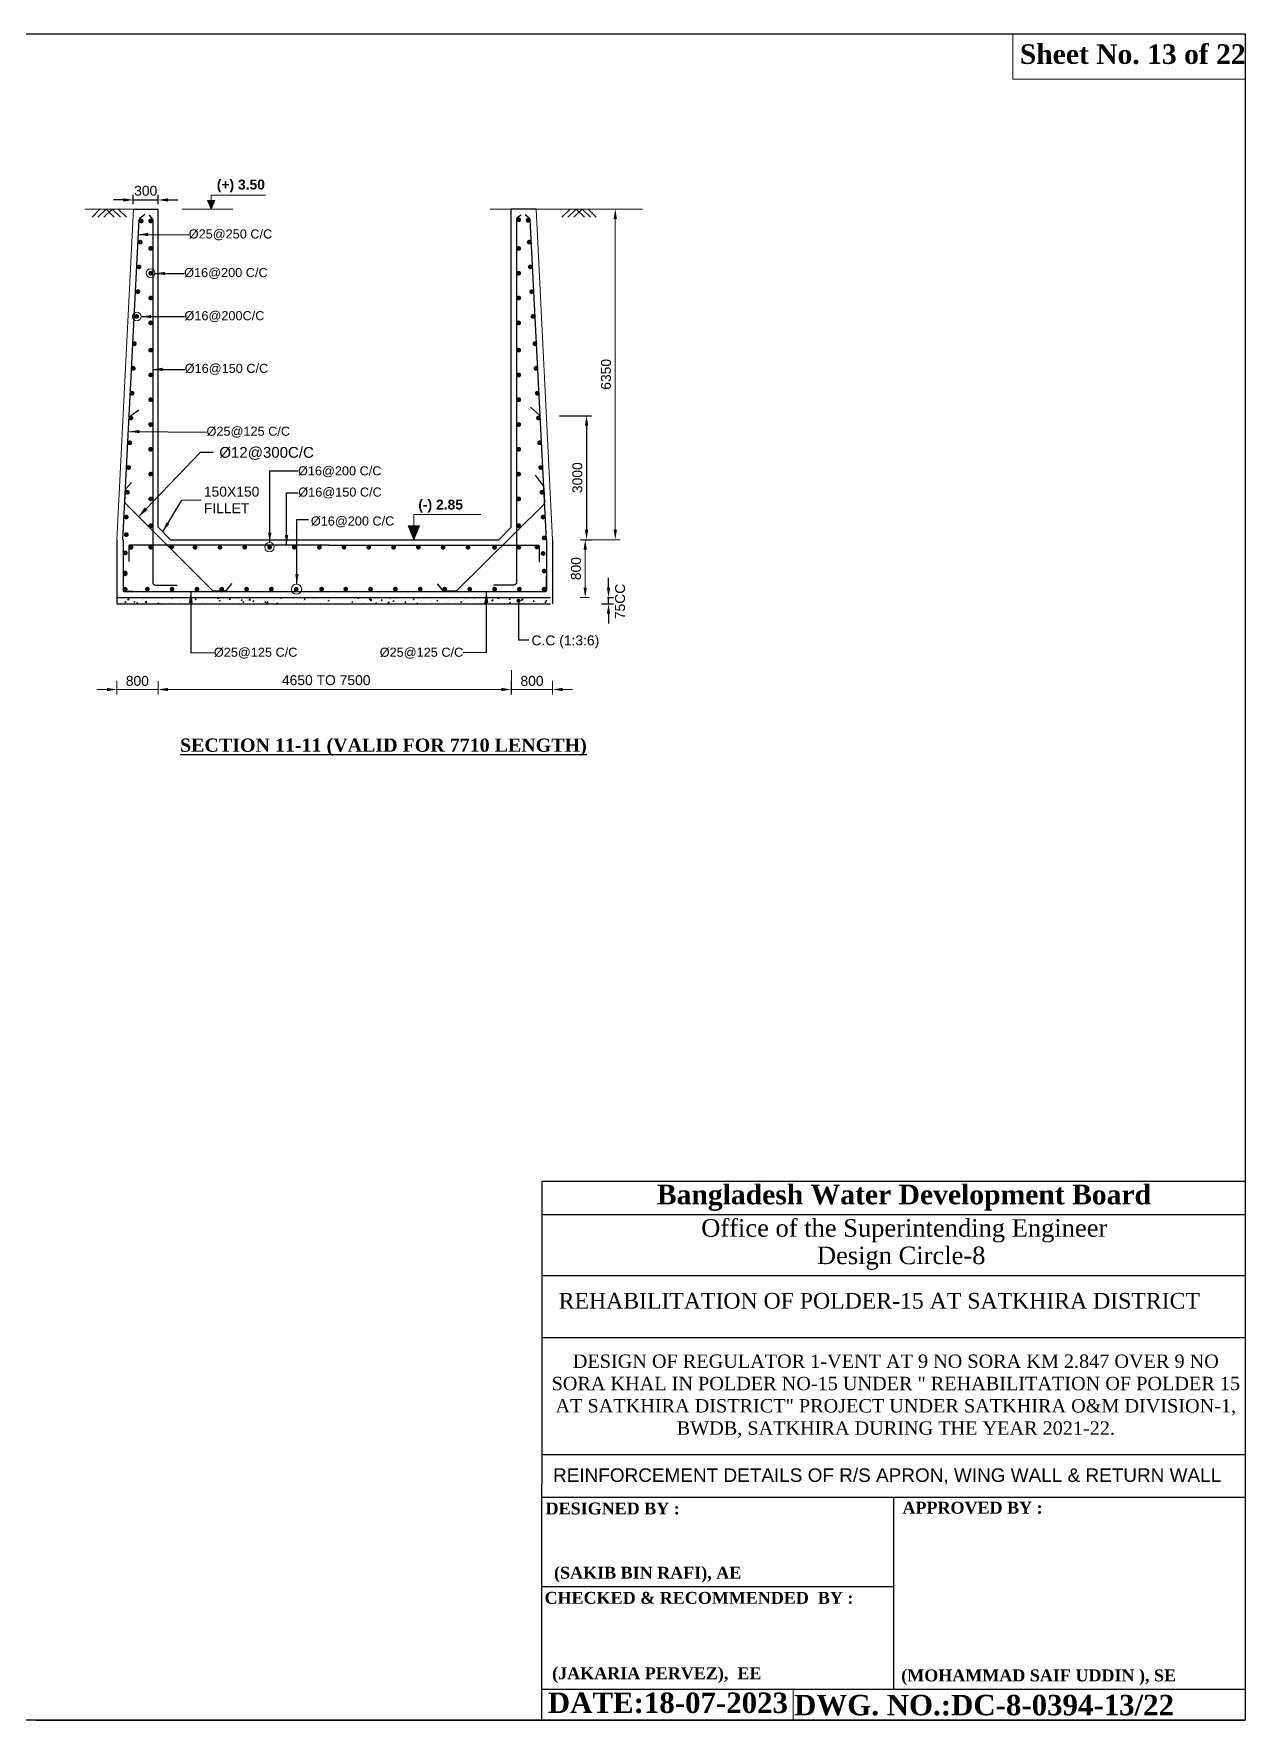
# Model space of a CAD drawing. Extents: x -426260 to 2055400, y -4304674 to -305611.
# Drawn here: x 764196 to 778849, y -1928706 to -1908303 of the extents above; entities that cross this region are included whole.
import ezdxf

# ---------------------------------------------------------------- set-up
doc = ezdxf.new("R2010")
doc.units = 0
doc.header["$LTSCALE"] = 300
doc.header["$MEASUREMENT"] = 0
doc.header["$PDMODE"] = 3
doc.layers.get('DEFPOINTS').update_dxf_attribs({"linetype": 'CONTINUOUS'})
for name, color, linetype, lineweight in [('Dim', 7, 'CONTINUOUS', 9), ('HATCH', 252, 'CONTINUOUS', 5), ('Left Bank Profile', 7, 'CONTINUOUS', 25), ('ROD', 1, 'CONTINUOUS', 30)]:
    doc.layers.add(name, color=color, linetype=linetype, lineweight=lineweight)
doc.layers.add('LINE', color=7, linetype='CONTINUOUS')
doc.layers.add('TXT', color=7, linetype='CONTINUOUS')
doc.styles.add('Arial', font='arial.ttf')
doc.styles.add('DIM', font='isocp3.shx')
doc.dimstyles.new('dim_60', dxfattribs={"dimtxt": 120, "dimasz": 120, "dimexe": 60, "dimexo": 60, "dimgap": 50, "dimtad": 1, "dimdec": 0, "dimzin": 0, "dimdsep": 46, "dimtxsty": 'DIM', "dimcen": 0.09, "dimclrd": 5, "dimclre": 5, "dimclrt": 7, "dimadec": 0, "dimazin": 0, "dimtfac": 1, "dimtdec": 0, "dimtmove": 0, "dimatfit": 3, "dimfxl": 1, "dimtolj": 1, "dimtzin": 0, "dimarcsym": 0})
doc.dimstyles.new('dim_70', dxfattribs={"dimtxt": 140, "dimasz": 140, "dimexe": 70, "dimexo": 40, "dimgap": 50, "dimtad": 1, "dimdec": 0, "dimzin": 0, "dimdsep": 46, "dimtxsty": 'Arial', "dimcen": 0.09, "dimclrd": 5, "dimclre": 5, "dimclrt": 7, "dimadec": 0, "dimazin": 0, "dimtfac": 1, "dimtdec": 0, "dimtmove": 0, "dimatfit": 3, "dimfxl": 1, "dimtolj": 1, "dimtzin": 0, "dimarcsym": 0})

# ---------------------------------------------------------------- blocks, each defined once
blk = doc.blocks.new('*D586')
at = {"layer": 'DEFPOINTS', "color": 0, "ltscale": 500, "transparency": 16777216}
for p in [(765400, -1910424), (765700, -1910314), (765700, -1910424)]:
    blk.add_point(p, dxfattribs=at)
at = {"layer": 'Dim', "color": 5, "lineweight": -2, "ltscale": 500, "transparency": 16777216}
for p, q in [((765400, -1910364), (765400, -1910254)), ((765700, -1910364), (765700, -1910254)), ((765280, -1910314), (765160, -1910314)), ((765400, -1910314), (765700, -1910314)), ((765820, -1910314), (765940, -1910314))]:
    blk.add_line(p, q, dxfattribs=at)
at = {"layer": 'Dim', "color": 5, "ltscale": 500, "transparency": 16777216}
for points in [[(765280, -1910294), (765280, -1910334), (765400, -1910314)], [(765820, -1910294), (765820, -1910334), (765700, -1910314)]]:
    blk.add_solid(points, dxfattribs=at)
at = {"layer": 'Dim', "color": 7, "ltscale": 500, "transparency": 16777216, "insert": (765550, -1910203), "char_height": 120, "attachment_point": 5, "style": 'Arial'}
blk.add_mtext('\\A1;300', dxfattribs=at)
blk = doc.blocks.new('*D592')
at = {"layer": 'DEFPOINTS', "color": 0, "ltscale": 500, "transparency": 16777216}
for p in [(771002, -1915199), (771076, -1915124), (771148, -1915124)]:
    blk.add_point(p, dxfattribs=at)
at = {"layer": 'Dim', "color": 5, "lineweight": -2, "ltscale": 500, "transparency": 16777216}
for p, q in [((771148, -1915004), (771148, -1914884)), ((771062, -1915199), (771208, -1915199)), ((771136, -1915124), (771208, -1915124)), ((771148, -1915199), (771148, -1915124)), ((771148, -1915319), (771148, -1915439))]:
    blk.add_line(p, q, dxfattribs=at)
at = {"layer": 'Dim', "color": 5, "ltscale": 500, "transparency": 16777216}
for points in [[(771128, -1915004), (771168, -1915004), (771148, -1915124)], [(771128, -1915319), (771168, -1915319), (771148, -1915199)]]:
    blk.add_solid(points, dxfattribs=at)
at = {"layer": 'Dim', "color": 7, "ltscale": 500, "transparency": 16777216, "insert": (771288, -1915171), "char_height": 120, "attachment_point": 5, "rotation": 90, "style": 'Arial'}
blk.add_mtext('\\A1;75CC', dxfattribs=at)
blk = doc.blocks.new('*D593')
at = {"layer": 'DEFPOINTS', "color": 0, "ltscale": 50, "transparency": 16777216}
for p in [(770494, -1912924), (770771, -1914424), (770882, -1914424)]:
    blk.add_point(p, dxfattribs=at)
at = {"layer": 'Dim', "color": 5, "lineweight": -2, "ltscale": 50, "transparency": 16777216}
for p, q in [((770554, -1912924), (770942, -1912924)), ((770882, -1913044), (770882, -1914304)), ((770831, -1914424), (770942, -1914424))]:
    blk.add_line(p, q, dxfattribs=at)
at = {"layer": 'Dim', "color": 5, "ltscale": 50, "transparency": 16777216}
for points in [[(770862, -1913044), (770902, -1913044), (770882, -1912924)], [(770862, -1914304), (770902, -1914304), (770882, -1914424)]]:
    blk.add_solid(points, dxfattribs=at)
at = {"layer": 'Dim', "color": 7, "ltscale": 50, "transparency": 16777216, "insert": (770771, -1913674), "char_height": 120, "attachment_point": 5, "rotation": 90, "style": 'Arial'}
blk.add_mtext('\\A1;3000', dxfattribs=at)

msp = doc.modelspace()

# ---------------------------------------------------------------- hatches: boundary and pattern name
at = {"layer": 'Dim', "ltscale": 500}
h = msp.add_hatch(color=8, dxfattribs=at)
h.dxf.hatch_style = 1
h.paths.add_polyline_path([(766386, -1910320), (766342.6, -1910320), (766299.2, -1910320), (766342.6, -1910423.7)])
h = msp.add_hatch(color=8, dxfattribs=at)
h.dxf.hatch_style = 1
h.paths.add_polyline_path([(768863.3, -1914257.8), (768793.8, -1914257.8), (768724.3, -1914257.8), (768793.8, -1914423.7)])

# ---------------------------------------------------------------- linework, layer by layer
at = {"layer": 'Dim', "ltscale": 50}
for p, q in [((766342.6, -1910423.7), (766342.6, -1910258)), ((766342.6, -1910258), (766998.7, -1910258)), ((765400.2, -1910423.7), (764814.5, -1910423.7)), ((765988.2, -1910423.7), (766604.6, -1910423.7))]:
    msp.add_line(p, q, dxfattribs=at)
at = {"layer": 'Dim', "color": 5, "ltscale": 50}
for p, q in [((769718, -1910423.7), (771289.3, -1910423.7)), ((771229.3, -1914303.7), (771229.3, -1910543.7)), ((770942.1, -1914423.7), (771289.3, -1914423.7))]:
    msp.add_line(p, q, dxfattribs=at)
at = {"layer": 'Dim', "ltscale": 500}
msp.add_line((768794.4, -1914119.8), (769604.3, -1914119.8), dxfattribs=at)
at = {"layer": 'Dim', "color": 5, "ltscale": 500}
for p, q in [((770877.9, -1914423.7), (770805.7, -1914423.7)), ((770865.7, -1914543.7), (770865.7, -1915003.7)), ((770918.8, -1915123.7), (770805.7, -1915123.7)), ((769972.5, -1916003.5), (769972.5, -1916296.3)), ((765200.2, -1916129.5), (765200.2, -1916296.3)), ((765700.2, -1916137), (765700.2, -1916296.3)), ((765700.2, -1916137), (765700.2, -1916296.3)), ((769971.3, -1916137), (769971.3, -1916296.3)), ((770471.3, -1916129.5), (770471.3, -1916296.3)), ((765080.2, -1916236.3), (764960.2, -1916236.3)), ((765200.2, -1916236.3), (765700.2, -1916236.3)), ((765820.2, -1916236.3), (765940.2, -1916236.3)), ((769852.5, -1916236.3), (765820.2, -1916236.3)), ((769851.3, -1916236.3), (769731.3, -1916236.3)), ((770471.3, -1916236.3), (769971.3, -1916236.3)), ((770591.3, -1916236.3), (770711.3, -1916236.3))]:
    msp.add_line(p, q, dxfattribs=at)
at = {"layer": 'Dim', "color": 2, "ltscale": 50}
for p, q in [((765245.5, -1915190.2), (765245.5, -1915190.2)), ((765262.9, -1915181), (765262.9, -1915181)), ((765279.6, -1915173.1), (765279.6, -1915173.1)), ((765297, -1915184.6), (765306.6, -1915173.1)), ((765297, -1915184.6), (765308.9, -1915185.6)), ((765308.9, -1915185.7), (765306.6, -1915173.1)), ((765313, -1915174.4), (765313, -1915174.4)), ((765319.5, -1915181), (765319.5, -1915181)), ((765328.8, -1915151.9), (765346.6, -1915154.7)), ((765329.9, -1915150.7), (765345.5, -1915134.5)), ((765346.6, -1915154.6), (765344.4, -1915135.7)), ((765352.3, -1915194.7), (765352.3, -1915194.7)), ((765388.7, -1915164.4), (765388.7, -1915164.4)), ((765396.2, -1915153.1), (765396.2, -1915153.1)), ((765404.8, -1915178.7), (765418.8, -1915173.3)), ((765404.8, -1915178.7), (765414.8, -1915185.4)), ((765414.8, -1915185.4), (765418.8, -1915173.3)), ((765420.6, -1915168.2), (765420.6, -1915168.2)), ((765440.4, -1915197.2), (765450.1, -1915185.7)), ((765440.4, -1915197.2), (765452.4, -1915198.2)), ((765452.3, -1915198.2), (765450, -1915185.7)), ((765512.8, -1915133.1), (765512.8, -1915133.1)), ((765515, -1915147.8), (765515, -1915147.8)), ((765524.4, -1915153.2), (765524.4, -1915153.2)), ((765542.3, -1915185), (765560, -1915187.8)), ((765543.4, -1915183.8), (765558.9, -1915167.6)), ((765560, -1915187.8), (765557.8, -1915168.8)), ((765565.1, -1915141.2), (765565.1, -1915141.2)), ((765593.1, -1915198.7), (765593.5, -1915198.2)), ((765593.6, -1915198.7), (765593.5, -1915198.2)), ((765627.1, -1915139.1), (765627.1, -1915139.1)), ((765640.8, -1915131.2), (765640.8, -1915131.2)), ((765692.3, -1915194.7), (765706.3, -1915189.3)), ((765692.3, -1915194.7), (765698.2, -1915198.7)), ((765703.1, -1915198.7), (765706.2, -1915189.3)), ((765714.5, -1915193.5), (765714.5, -1915193.5)), ((765725.7, -1915192.9), (765725.7, -1915192.9)), ((765728.1, -1915126.3), (765728.1, -1915126.3)), ((765764.6, -1915186.9), (765764.6, -1915186.9)), ((765829.6, -1915177.9), (765829.6, -1915177.9)), ((765840.3, -1915176.9), (765840.3, -1915176.9)), ((765854.5, -1915192.4), (765854.5, -1915192.4)), ((765860.3, -1915130.2), (765874.3, -1915124.8)), ((765860.3, -1915130.2), (765870.3, -1915136.9)), ((765870.2, -1915136.9), (765874.3, -1915124.8)), ((765932.3, -1915163.8), (765932.3, -1915163.8)), ((765966.7, -1915160.3), (765966.7, -1915160.3)), ((765971.1, -1915172.3), (765971.1, -1915172.3)), ((766016.7, -1915153.7), (766016.7, -1915153.7)), ((766033.3, -1915151), (766033.3, -1915151)), ((766087.8, -1915152.3), (766087.8, -1915152.3)), ((766092.5, -1915143.7), (766092.5, -1915143.7)), ((766135.7, -1915196.2), (766135.7, -1915196.2)), ((766137.2, -1915136), (766137.2, -1915136)), ((766138.6, -1915124.1), (766138.6, -1915124.1)), ((766147.7, -1915146.2), (766161.7, -1915140.8)), ((766147.7, -1915146.2), (766157.7, -1915152.9)), ((766157.7, -1915152.9), (766161.7, -1915140.8)), ((766204.4, -1915132.3), (766204.4, -1915132.3)), ((766218.8, -1915127.1), (766218.8, -1915127.1)), ((766237.4, -1915188.5), (766237.4, -1915188.5)), ((766245.3, -1915128.6), (766245.3, -1915128.6)), ((766252.3, -1915176.2), (766252.3, -1915176.2)), ((766292, -1915189.4), (766292, -1915189.4)), ((766338.4, -1915175.7), (766338.4, -1915175.7)), ((766352.1, -1915133.1), (766352.1, -1915133.1)), ((766369, -1915156.2), (766369, -1915156.2)), ((766416.8, -1915134.6), (766426, -1915123.7)), ((766416.8, -1915134.6), (766428.8, -1915135.6)), ((766418.3, -1915172.8), (766418.3, -1915172.8)), ((766428.8, -1915135.6), (766426.6, -1915123.7)), ((766435.2, -1915162.2), (766449.2, -1915156.8)), ((766435.2, -1915162.2), (766445.1, -1915168.9)), ((766442.3, -1915160.7), (766442.3, -1915160.7)), ((766445.1, -1915168.9), (766449.1, -1915156.9)), ((766458.9, -1915137.6), (766458.9, -1915137.6)), ((766468.4, -1915166.2), (766468.4, -1915166.2)), ((766485.6, -1915136.2), (766485.6, -1915136.2)), ((766544.1, -1915156.2), (766544.1, -1915156.2)), ((766545, -1915146.6), (766545, -1915146.6)), ((766560.3, -1915147.1), (766569.9, -1915135.6)), ((766560.3, -1915147.1), (766572.2, -1915148.2)), ((766565.6, -1915142.1), (766565.6, -1915142.1)), ((766572.2, -1915148.2), (766569.9, -1915135.7)), ((766590, -1915123.7), (766600.8, -1915125.4)), ((766600.8, -1915125.3), (766600.6, -1915123.7)), ((766646, -1915133.8), (766646, -1915133.8)), ((766670.4, -1915139.6), (766670.4, -1915139.6)), ((766672.4, -1915146.6), (766672.4, -1915146.6)), ((766678.6, -1915186.1), (766678.6, -1915186.1)), ((766703.7, -1915159.7), (766713.4, -1915148.2)), ((766703.7, -1915159.7), (766715.7, -1915160.7)), ((766715.7, -1915160.7), (766713.3, -1915148.2)), ((766720.5, -1915133), (766720.5, -1915133)), ((766722.6, -1915178.2), (766736.6, -1915172.9)), ((766722.6, -1915178.2), (766732.5, -1915185)), ((766732.5, -1915185), (766736.6, -1915172.9)), ((766747.5, -1915185.4), (766747.5, -1915185.4)), ((766779.2, -1915151.1), (766779.2, -1915151.1)), ((766795.3, -1915166.1), (766795.3, -1915166.1)), ((766796.4, -1915155.7), (766814.2, -1915158.5)), ((766797.5, -1915154.5), (766813.1, -1915138.3)), ((766814.2, -1915158.4), (766812, -1915139.5)), ((766847.2, -1915172.2), (766856.8, -1915160.7)), ((766847.2, -1915172.2), (766859.1, -1915173.3)), ((766850.2, -1915171.3), (766850.2, -1915171.3)), ((766859.1, -1915173.3), (766856.8, -1915160.8)), ((766869.9, -1915185.3), (766869.9, -1915185.3)), ((766885.9, -1915155.6), (766885.9, -1915155.6)), ((766911.9, -1915146.1), (766911.9, -1915146.1)), ((766920, -1915178.7), (766920, -1915178.7)), ((766951.2, -1915158.5), (766951.2, -1915158.5)), ((766990.6, -1915184.8), (767000.3, -1915173.3)), ((766990.6, -1915184.8), (767002.6, -1915185.8)), ((766992.7, -1915160.1), (766992.7, -1915160.1)), ((766995.7, -1915168.7), (766995.7, -1915168.7)), ((767002.6, -1915185.8), (767000.3, -1915173.3)), ((767009.9, -1915188.8), (767027.7, -1915191.6)), ((767010, -1915194.3), (767024, -1915188.9)), ((767010, -1915194.3), (767016.6, -1915198.7)), ((767011, -1915187.6), (767026.6, -1915171.4)), ((767020.7, -1915198.7), (767024, -1915188.9)), ((767027.6, -1915191.6), (767025.4, -1915172.6)), ((767028.5, -1915126.1), (767028.5, -1915126.1)), ((767055.1, -1915143.5), (767055.1, -1915143.5)), ((767099.5, -1915164.7), (767099.5, -1915164.7)), ((767122, -1915152.1), (767122, -1915152.1)), ((767134.1, -1915197.3), (767143.7, -1915185.8)), ((767134.1, -1915197.3), (767146, -1915198.4)), ((767146, -1915198.4), (767143.7, -1915185.9)), ((767155.3, -1915196), (767155.3, -1915196)), ((767157.8, -1915129.4), (767157.8, -1915129.4)), ((767172.1, -1915145.5), (767172.1, -1915145.5)), ((767178.1, -1915129.8), (767192.1, -1915124.4)), ((767178.1, -1915129.8), (767188, -1915136.5)), ((767188, -1915136.5), (767192, -1915124.4)), ((767206.2, -1915169.2), (767206.2, -1915169.2)), ((767247.9, -1915135.5), (767247.9, -1915135.5)), ((767256.3, -1915183.2), (767256.3, -1915183.2)), ((767286.9, -1915198.7), (767287.2, -1915198.4)), ((767287.2, -1915198.7), (767287.2, -1915198.4)), ((767313, -1915173.7), (767313, -1915173.7)), ((767321.6, -1915197.8), (767321.6, -1915197.8)), ((767360.2, -1915168.2), (767360.2, -1915168.2)), ((767370.2, -1915185.4), (767370.2, -1915185.4)), ((767371.6, -1915191.2), (767371.6, -1915191.2)), ((767419.7, -1915178.2), (767419.7, -1915178.2)), ((767447.4, -1915181.2), (767447.4, -1915181.2)), ((767462.9, -1915154.1), (767462.9, -1915154.1)), ((767465.5, -1915145.8), (767479.5, -1915140.4)), ((767465.5, -1915145.8), (767475.4, -1915152.5)), ((767475.4, -1915152.5), (767479.5, -1915140.4)), ((767486.8, -1915165.3), (767486.8, -1915165.3)), ((767526.5, -1915182.7), (767526.5, -1915182.7)), ((767563.9, -1915141.3), (767563.9, -1915141.3)), ((767573.7, -1915164.6), (767573.7, -1915164.6)), ((767603.5, -1915145.3), (767603.5, -1915145.3)), ((767623.8, -1915158), (767623.8, -1915158)), ((767633.3, -1915187.2), (767633.3, -1915187.2)), ((767651.4, -1915189.2), (767651.4, -1915189.2)), ((767665.4, -1915192.9), (767665.4, -1915192.9)), ((767667.8, -1915126.3), (767667.8, -1915126.3)), ((767699.5, -1915148), (767699.5, -1915148)), ((767720.1, -1915125.3), (767720.1, -1915125.3)), ((767740, -1915191.7), (767740, -1915191.7)), ((767752.9, -1915161.8), (767766.9, -1915156.4)), ((767752.9, -1915161.8), (767762.9, -1915168.5)), ((767762.8, -1915168.5), (767766.9, -1915156.4)), ((767768, -1915169.2), (767768, -1915169.2)), ((767768.1, -1915178.8), (767768.1, -1915178.8)), ((767825.8, -1915131.4), (767825.8, -1915131.4)), ((767846.8, -1915196.2), (767846.8, -1915196.2)), ((767869.1, -1915166), (767869.1, -1915166)), ((767875.9, -1915124.8), (767875.9, -1915124.8)), ((767884.7, -1915149.2), (767884.7, -1915149.2)), ((767899, -1915193.7), (767899, -1915193.7)), ((767973, -1915151), (767973, -1915151)), ((768001.3, -1915129.2), (768001.3, -1915129.2)), ((768025.3, -1915177.1), (768025.3, -1915177.1)), ((768035.5, -1915126), (768035.5, -1915126)), ((768040.3, -1915177.8), (768054.3, -1915172.4)), ((768040.3, -1915177.8), (768050.3, -1915184.5)), ((768050.3, -1915184.5), (768054.3, -1915172.4)), ((768050.6, -1915126.4), (768068.4, -1915129.2)), ((768051.7, -1915125.2), (768053.2, -1915123.7)), ((768068.4, -1915129.1), (768067.7, -1915123.7)), ((768075.4, -1915170.5), (768075.4, -1915170.5)), ((768075.6, -1915136.9), (768075.6, -1915136.9)), ((768110.5, -1915134.7), (768119.8, -1915123.7)), ((768110.5, -1915134.7), (768122.5, -1915135.8)), ((768122.4, -1915135.8), (768120.2, -1915123.7)), ((768142.3, -1915130.5), (768142.3, -1915130.5)), ((768151.1, -1915160.5), (768151.1, -1915160.5)), ((768174.2, -1915190.7), (768174.2, -1915190.7)), ((768176.7, -1915124.1), (768176.7, -1915124.1)), ((768194.3, -1915179.1), (768194.3, -1915179.1)), ((768249.1, -1915135), (768249.1, -1915135)), ((768254, -1915147.3), (768263.6, -1915135.8)), ((768254, -1915147.3), (768265.9, -1915148.3)), ((768265.9, -1915148.4), (768263.6, -1915135.8)), ((768264.1, -1915159.5), (768281.8, -1915162.3)), ((768265.2, -1915158.3), (768280.7, -1915142.1)), ((768277.4, -1915143.9), (768277.4, -1915143.9)), ((768278.1, -1915175.7), (768278.1, -1915175.7)), ((768281.8, -1915162.2), (768279.6, -1915143.3)), ((768311, -1915159.1), (768311, -1915159.1)), ((768327.5, -1915137.3), (768327.5, -1915137.3)), ((768327.8, -1915193.8), (768341.8, -1915188.4)), ((768327.8, -1915193.8), (768335, -1915198.7)), ((768338.3, -1915198.7), (768341.7, -1915188.5)), ((768355.8, -1915139.5), (768355.8, -1915139.5)), ((768380.8, -1915161.6), (768380.8, -1915161.6)), ((768397.4, -1915159.8), (768407, -1915148.3)), ((768397.4, -1915159.8), (768409.4, -1915160.9)), ((768403.3, -1915127.3), (768403.3, -1915127.3)), ((768409.3, -1915160.9), (768407, -1915148.4)), ((768427.6, -1915139.1), (768427.6, -1915139.1)), ((768462.6, -1915144), (768462.6, -1915144)), ((768477, -1915189.6), (768477, -1915189.6)), ((768477.5, -1915192.6), (768495.3, -1915195.4)), ((768478.6, -1915191.4), (768494.2, -1915175.2)), ((768481.8, -1915148.8), (768481.8, -1915148.8)), ((768495.3, -1915195.4), (768493.1, -1915176.4)), ((768495.8, -1915129.3), (768509.8, -1915123.9)), ((768495.8, -1915129.3), (768505.8, -1915136)), ((768505.7, -1915136), (768509.8, -1915123.9)), ((768527, -1915183), (768527, -1915183)), ((768540.9, -1915172.4), (768550.5, -1915160.9)), ((768540.9, -1915172.4), (768552.8, -1915173.4)), ((768552.8, -1915173.5), (768550.5, -1915160.9)), ((768569.4, -1915148.5), (768569.4, -1915148.5)), ((768585.7, -1915133.8), (768585.7, -1915133.8)), ((768602.8, -1915173), (768602.8, -1915173)), ((768633.9, -1915126.2), (768633.9, -1915126.2)), ((768676.1, -1915153), (768676.1, -1915153)), ((768684.3, -1915184.9), (768694, -1915173.4)), ((768684.3, -1915184.9), (768696.3, -1915186)), ((768686, -1915186.3), (768686, -1915186.3)), ((768696.2, -1915186), (768693.9, -1915173.5)), ((768729.1, -1915156.4), (768729.1, -1915156.4)), ((768740.7, -1915130.7), (768740.7, -1915130.7)), ((768769.3, -1915198.4), (768769.3, -1915198.4)), ((768779.1, -1915149.8), (768779.1, -1915149.8)), ((768782.9, -1915157.5), (768782.9, -1915157.5)), ((768783.2, -1915145.3), (768797.2, -1915140)), ((768783.2, -1915145.3), (768793.2, -1915152)), ((768787, -1915173.5), (768787, -1915173.5)), ((768793.2, -1915152), (768797.2, -1915140)), ((768827.8, -1915197.5), (768837.4, -1915186)), ((768827.8, -1915197.5), (768839.7, -1915198.5)), ((768839.7, -1915198.6), (768837.4, -1915186)), ((768847.5, -1915135.2), (768847.5, -1915135.2)), ((768854.9, -1915139.8), (768854.9, -1915139.8)), ((768885.9, -1915178.3), (768885.9, -1915178.3)), ((768889.6, -1915162), (768889.6, -1915162)), ((768890.9, -1915158.5), (768890.9, -1915158.5)), ((768954.2, -1915139.7), (768954.2, -1915139.7)), ((768978.7, -1915195.5), (768978.7, -1915195.5)), ((768980.7, -1915198.7), (768980.9, -1915198.5)), ((768980.9, -1915198.7), (768980.8, -1915198.6)), ((768993.5, -1915144.5), (768993.5, -1915144.5)), ((768996.4, -1915166.6), (768996.4, -1915166.6)), ((769002.5, -1915158.3), (769002.5, -1915158.3)), ((769054.4, -1915185.5), (769054.4, -1915185.5)), ((769061, -1915144.2), (769061, -1915144.2)), ((769070.7, -1915161.4), (769084.7, -1915156)), ((769070.7, -1915161.4), (769080.6, -1915168.1)), ((769080.6, -1915168.1), (769084.6, -1915156)), ((769092.1, -1915198.2), (769092.1, -1915198.2)), ((769094.6, -1915131.7), (769094.6, -1915131.7)), ((769103.2, -1915171.1), (769103.2, -1915171.1)), ((769119.2, -1915138.3), (769119.2, -1915138.3)), ((769167.1, -1915182.2), (769167.1, -1915182.2)), ((769167.8, -1915148.7), (769167.8, -1915148.7)), ((769180.7, -1915168.9), (769180.7, -1915168.9)), ((769196, -1915183.2), (769196, -1915183.2)), ((769209.9, -1915175.6), (769209.9, -1915175.6)), ((769230.8, -1915162.3), (769230.8, -1915162.3)), ((769274.5, -1915153.2), (769274.5, -1915153.2)), ((769283.7, -1915162.2), (769283.7, -1915162.2)), ((769298.7, -1915169.2), (769298.7, -1915169.2)), ((769306.5, -1915152.3), (769306.5, -1915152.3)), ((769316.7, -1915180.1), (769316.7, -1915180.1)), ((769358.1, -1915177.4), (769372.1, -1915172)), ((769358.1, -1915177.4), (769368, -1915184.1)), ((769368, -1915184.1), (769372.1, -1915172)), ((769381.3, -1915157.7), (769381.3, -1915157.7)), ((769399.7, -1915156.4), (769399.7, -1915156.4)), ((769400.4, -1915142.2), (769400.4, -1915142.2)), ((769423.5, -1915184.6), (769423.5, -1915184.6)), ((769432.8, -1915135.7), (769432.8, -1915135.7)), ((769482.9, -1915129.1), (769482.9, -1915129.1)), ((769488.1, -1915162.2), (769488.1, -1915162.2)), ((769503.6, -1915141.4), (769503.6, -1915141.4)), ((769506, -1915198), (769506, -1915198)), ((769518.2, -1915130.2), (769536, -1915133)), ((769519.3, -1915129), (769524.5, -1915123.7)), ((769530.2, -1915189.1), (769530.2, -1915189.1)), ((769536, -1915132.9), (769534.9, -1915123.7)), ((769593.4, -1915192.1), (769593.4, -1915192.1)), ((769594.8, -1915166.8), (769594.8, -1915166.8)), ((769603.9, -1915193.9), (769603.9, -1915193.9)), ((769606.3, -1915127.3), (769606.3, -1915127.3)), ((769632.3, -1915181.4), (769632.3, -1915181.4)), ((769637, -1915193.6), (769637, -1915193.6)), ((769645.5, -1915193.4), (769659.5, -1915188)), ((769645.5, -1915193.4), (769653.4, -1915198.7)), ((769655.9, -1915198.7), (769659.5, -1915188)), ((769682.4, -1915174.8), (769682.4, -1915174.8)), ((769701.6, -1915171.3), (769701.6, -1915171.3)), ((769704.9, -1915181.1), (769704.9, -1915181.1)), ((769710, -1915172.1), (769710, -1915172.1)), ((769731.7, -1915163.3), (769749.5, -1915166.1)), ((769732.8, -1915162.1), (769748.4, -1915145.9)), ((769743.8, -1915198.1), (769743.8, -1915198.1)), ((769749.4, -1915166), (769747.2, -1915147.1)), ((769758.2, -1915164.8), (769758.2, -1915164.8)), ((769804.2, -1915134.9), (769813.6, -1915123.7)), ((769804.2, -1915134.9), (769816.1, -1915135.9)), ((769808.4, -1915175.8), (769808.4, -1915175.8)), ((769808.7, -1915166.1), (769808.7, -1915166.1)), ((769813.6, -1915128.9), (769827.1, -1915123.7)), ((769813.6, -1915128.9), (769823.5, -1915135.6)), ((769816.1, -1915136), (769813.8, -1915123.7)), ((769823.5, -1915135.6), (769827.5, -1915123.7)), ((769826.7, -1915152.1), (769826.7, -1915152.1)), ((769884.5, -1915148.2), (769884.5, -1915148.2)), ((769911.4, -1915152), (769911.4, -1915152)), ((769915.1, -1915180.3), (769915.1, -1915180.3)), ((769934.5, -1915141.6), (769934.5, -1915141.6)), ((769943.3, -1915132.1), (769943.3, -1915132.1)), ((769945.1, -1915196.4), (769959.8, -1915198.7)), ((769946.2, -1915195.2), (769961.8, -1915179)), ((769947.6, -1915147.4), (769957.3, -1915136)), ((769947.6, -1915147.4), (769959.6, -1915148.5)), ((769959.6, -1915148.5), (769957.2, -1915136)), ((769962.8, -1915198.7), (769960.7, -1915180.2)), ((770010.3, -1915131.6), (770010.3, -1915131.6)), ((770012.5, -1915139.2), (770012.5, -1915139.2)), ((770021.9, -1915184.8), (770021.9, -1915184.8)), ((770084, -1915193.9), (770084, -1915193.9)), ((770091.1, -1915160), (770100.7, -1915148.5)), ((770091.1, -1915160), (770103, -1915161)), ((770103, -1915161.1), (770100.7, -1915148.5)), ((770101, -1915144.9), (770115, -1915139.5)), ((770101, -1915144.9), (770110.9, -1915151.6)), ((770110.9, -1915151.6), (770115, -1915139.5)), ((770113.9, -1915190.8), (770113.9, -1915190.8)), ((770116.3, -1915124.2), (770116.3, -1915124.2)), ((770128.7, -1915189.3), (770128.7, -1915189.3)), ((770134, -1915187.3), (770134, -1915187.3)), ((770209.8, -1915177.3), (770209.8, -1915177.3)), ((770216.6, -1915176.7), (770216.6, -1915176.7)), ((770234.5, -1915172.6), (770244.2, -1915161.1)), ((770234.5, -1915172.6), (770246.5, -1915173.6)), ((770235.4, -1915193.8), (770235.4, -1915193.8)), ((770246.5, -1915173.6), (770244.1, -1915161.1)), ((770284.9, -1915191.3), (770284.9, -1915191.3)), ((770317.6, -1915163.9), (770317.6, -1915163.9)), ((770336.1, -1915160.7), (770336.1, -1915160.7)), ((770342.2, -1915198.3), (770342.2, -1915198.3)), ((770378, -1915185.1), (770387.6, -1915173.6)), ((770378, -1915185.1), (770389.9, -1915186.1)), ((770386.2, -1915154.1), (770386.2, -1915154.1)), ((770389.9, -1915186.2), (770387.6, -1915173.6)), ((770388.4, -1915160.9), (770402.4, -1915155.5)), ((770388.4, -1915160.9), (770398.4, -1915167.6)), ((770398.3, -1915167.6), (770402.4, -1915155.5)), ((770401.6, -1915171.3), (770401.6, -1915171.3)), ((770421.5, -1915148.9), (770421.5, -1915148.9))]:
    msp.add_line(p, q, dxfattribs=at)
at = {"layer": 'Dim', "ltscale": 500}
for points in [[(766342.6, -1910423.7), (766299.2, -1910320), (766342.6, -1910320)], [(766342.6, -1910423.7), (766386, -1910320), (766342.6, -1910320)], [(768794.4, -1914257.8), (768794.4, -1914119.8)], [(768793.8, -1914423.7), (768724.3, -1914257.8), (768793.8, -1914257.8)], [(768793.8, -1914423.7), (768863.3, -1914257.8), (768793.8, -1914257.8)]]:
    msp.add_lwpolyline(points, dxfattribs=at)
at = {"layer": 'Dim', "ltscale": 50}
msp.add_lwpolyline([(770345.3, -1910423.7), (771559.1, -1910423.7)], dxfattribs=at)
at = {"layer": 'Dim'}
for centre, radius in [((765609.3, -1911200.7), 52.6), ((765441.7, -1911723.2), 52.6), ((767047.5, -1914515.5), 56.8), ((767374, -1915022.4), 62.4)]:
    msp.add_circle(centre, radius, dxfattribs=at)
at = {"layer": 'Dim', "color": 5, "ltscale": 50}
for points in [[(771209.3, -1910543.7), (771249.3, -1910543.7), (771229.3, -1910423.7)], [(771209.3, -1914303.7), (771249.3, -1914303.7), (771229.3, -1914423.7)]]:
    msp.add_solid(points, dxfattribs=at)
at = {"layer": 'Dim', "color": 5, "ltscale": 500}
for points in [[(770845.7, -1914543.7), (770885.7, -1914543.7), (770865.7, -1914423.7)], [(770845.7, -1915003.7), (770885.7, -1915003.7), (770865.7, -1915123.7)], [(765080.2, -1916216.3), (765080.2, -1916256.3), (765200.2, -1916236.3)], [(765820.2, -1916216.3), (765820.2, -1916256.3), (765700.2, -1916236.3)], [(765820.2, -1916216.3), (765820.2, -1916256.3), (765700.2, -1916236.3)], [(769851.3, -1916216.3), (769851.3, -1916256.3), (769971.3, -1916236.3)], [(769852.5, -1916216.3), (769852.5, -1916256.3), (769972.5, -1916236.3)], [(770591.3, -1916216.3), (770591.3, -1916256.3), (770471.3, -1916236.3)]]:
    msp.add_solid(points, dxfattribs=at)
at = {"layer": 'HATCH', "lineweight": 15}
for points in [[(764996.8, -1910423.7), (764902.1, -1910523.6)], [(765070.4, -1910423.7), (764970.5, -1910523.6)], [(765143.9, -1910423.7), (765044, -1910523.6)], [(765070.4, -1910423.7), (765170.2, -1910523.6)], [(765143.9, -1910423.7), (765243.8, -1910523.6)], [(765217.4, -1910423.7), (765317.3, -1910523.6)], [(770682.8, -1910423.7), (770582.9, -1910523.6)], [(770756.3, -1910423.7), (770656.5, -1910523.6)], [(770829.9, -1910423.7), (770730, -1910523.6)], [(770756.3, -1910423.7), (770856.2, -1910523.6)], [(770829.9, -1910423.7), (770929.7, -1910523.6)], [(770903.4, -1910423.7), (770998.1, -1910523.6)]]:
    msp.add_lwpolyline(points, dxfattribs=at)
at = {"layer": 'Left Bank Profile'}
msp.add_lwpolyline([(764221.9, -1928705.8), (778849.4, -1928705.8)], dxfattribs=at)
msp.add_lwpolyline([(764221.9, -1928705.8), (778849.4, -1928705.8)], dxfattribs=at)
at = {"layer": 'LINE', "lineweight": 15}
for p, q in [((765200.2, -1914423.7), (765400.2, -1910423.7)), ((770471.3, -1914423.7), (770271.3, -1910423.7)), ((765200.2, -1914423.7), (765200.2, -1914423.7))]:
    msp.add_line(p, q, dxfattribs=at)
at = {"layer": 'LINE'}
for p, q in [((765400.2, -1910423.7), (765700.2, -1910423.7)), ((765700.2, -1914273.7), (765700.2, -1910423.7)), ((770271.3, -1910423.7), (769971.3, -1910423.7)), ((769971.3, -1914273.7), (769971.3, -1910423.7)), ((765850.2, -1914423.7), (765700.2, -1914273.7)), ((769971.3, -1914273.7), (769821.3, -1914423.7)), ((765200.2, -1914423.7), (765200.2, -1915198.7)), ((765850.2, -1914423.7), (767766.3, -1914423.7)), ((767766.3, -1914423.7), (769821.3, -1914423.7)), ((770471.3, -1914423.7), (770471.3, -1915198.7)), ((765200.2, -1915123.7), (770446.3, -1915123.7)), ((765200.2, -1915198.7), (770446.3, -1915198.7)), ((770340.5, -1922184.9), (778849.4, -1922184.9)), ((770340.5, -1922184.9), (770340.5, -1925850.3)), ((770340.5, -1922588.4), (778849.4, -1922588.4)), ((770340.5, -1923325.2), (778849.4, -1923325.2)), ((770340.5, -1924073.8), (778849.4, -1924073.8)), ((770340.5, -1925490.4), (778849.4, -1925490.4)), ((770340.5, -1928705.8), (770340.5, -1925850.3)), ((770340.5, -1926005.6), (778849.4, -1926005.6)), ((774594.9, -1926005.6), (774594.9, -1928328.2)), ((770340.5, -1927086), (774594.9, -1927086)), ((770340.5, -1928328.2), (778849.4, -1928328.2)), ((771937, -1928328.2), (778849.4, -1928328.2)), ((771937, -1928328.2), (778849.4, -1928328.2)), ((771937, -1928328.2), (778849.4, -1928328.2))]:
    msp.add_line(p, q, dxfattribs=at)
at = {"layer": 'LINE', "lineweight": 9}
msp.add_line((778849.4, -1922664.8), (778849.4, -1928705.8), dxfattribs=at)
at = {"layer": 'LINE', "color": 7, "lineweight": 9}
for p, q in [((773381.6, -1928328.2), (773381.6, -1928705.8)), ((770623.7, -1928705.8), (763943.2, -1928705.8)), ((778849.4, -1928705.8), (770623.7, -1928705.8)), ((777094, -1928705.8), (777669.3, -1928705.8))]:
    msp.add_line(p, q, dxfattribs=at)
at = {"layer": 'LINE'}
msp.add_lwpolyline([(778849.4, -1928705.8), (749997, -1928705.8), (749997, -1908303.1), (778849.4, -1908303.1)], close=True, dxfattribs=at)
at = {"layer": 'LINE', "lineweight": 9}
msp.add_lwpolyline([(778849.4, -1908303.1), (776038, -1908303.1), (776038, -1908854.6), (778849.4, -1908854.6)], close=True, dxfattribs=at)
at = {"layer": 'LINE'}
for points in [[(765200.2, -1914423.7), (765200.2, -1914423.7)], [(770471.3, -1914423.7), (770471.3, -1914423.7)]]:
    msp.add_lwpolyline(points, dxfattribs=at)
at = {"layer": 'LINE', "lineweight": 15}
msp.add_lwpolyline([(770471.3, -1914423.7), (770471.3, -1914423.7)], dxfattribs=at)
at = {"layer": 'ROD'}
for p, q in [((765483.9, -1910529.9), (765538.8, -1910485.9)), ((770192, -1910536.8), (770139.9, -1910494.9)), ((765275.1, -1914427.2), (765468.9, -1910556.3)), ((770396.3, -1914427.2), (770200.4, -1910549.5)), ((765275.2, -1914423.7), (765275.2, -1915033.7)), ((770396.3, -1914423.7), (770396.3, -1915033.7)), ((770395.8, -1915038.7), (770395.8, -1914868.9)), ((765392.7, -1915048.7), (765285.7, -1915048.7)), ((765290.2, -1915048.7), (767766.3, -1915048.7)), ((765290.2, -1915048.7), (765392.7, -1915048.7)), ((767766.3, -1915048.7), (770381.3, -1915048.7)), ((770381.3, -1915048.7), (770367.3, -1915048.7)), ((770381.3, -1915048.7), (770385.8, -1915048.7))]:
    msp.add_line(p, q, dxfattribs=at)
for points in [[(765588.5, -1910495.3), (765630.5, -1910545.5, -0.2066423), (765635.2, -1910556.4), (765635.2, -1914938.7, 0.4142136), (765670.2, -1914973.7), (765930, -1914973.7)], [(770092, -1910499.4), (770046.6, -1910527.5, 0.2298325), (770036.3, -1910541.7), (770036.3, -1914938.7, -0.4142136), (770001.3, -1914973.7), (769755.8, -1914973.7)], [(766588.6, -1914952.7), (766521.3, -1915038, -0.2295268), (766501.6, -1915047.5), (766380.4, -1915047.5, -0.1989124), (766359.2, -1915038.7), (765307.1, -1913985.3, -0.2205351), (765296.9, -1913957.6), (765309.3, -1913808.9)], [(770364.4, -1913795.1), (770373.6, -1913976.6, -0.1398927), (770361.1, -1914003.4), (769313.4, -1915037.6, -0.1989124), (769292.2, -1915046.4), (769150.4, -1915046.4), (769077.2, -1914957.2)], [(765399.2, -1914488.7), (765359.9, -1914488.7, 0.4142136), (765344.9, -1914503.7), (765344.9, -1914688.7)], [(770293.5, -1914488.7, -0.4142136), (770308.5, -1914503.7), (770308.5, -1914696.2)]]:
    msp.add_lwpolyline(points, format="xyb", dxfattribs=at)
at = {"layer": 'ROD', "const_width": 30.7}
for points in [[(765508.2, -1910563.7, -1), (765483.1, -1910572, -1)], [(765621.9, -1910564.3, -1), (765596.8, -1910572.6, -1)], [(770049.6, -1910549.6, 1), (770074.6, -1910557.9, 1)], [(770161.1, -1910556.9, 1), (770186.1, -1910565.3, 1)], [(765496.3, -1910820, -1), (765471.3, -1910828.4, -1)], [(765621.9, -1910896.5, -1), (765596.8, -1910904.9, -1)], [(770049.6, -1910896.5, 1), (770074.6, -1910904.9, 1)], [(770175.1, -1910820, 1), (770200.2, -1910828.4, 1)], [(765482.3, -1911119.7, -1), (765457.2, -1911128.1, -1)], [(770189.2, -1911119.7, 1), (770214.2, -1911128.1, 1)], [(765621.9, -1911196.5, -1), (765596.8, -1911204.9, -1)], [(770049.6, -1911196.5, 1), (770074.6, -1911204.9, 1)], [(765468.3, -1911419.4, -1), (765443.2, -1911427.7, -1)], [(765621.9, -1911496.5, -1), (765596.8, -1911504.9, -1)], [(770049.6, -1911496.5, 1), (770074.6, -1911504.9, 1)], [(770205.8, -1911419.4, 1), (770230.8, -1911427.7, 1)], [(765454.2, -1911719.1, -1), (765429.2, -1911727.4, -1)], [(770220, -1911719.1, 1), (770245.1, -1911727.4, 1)], [(765621.9, -1911796.5, -1), (765596.8, -1911804.9, -1)], [(770049.6, -1911796.5, 1), (770074.6, -1911804.9, 1)], [(765426.1, -1912048.4, -1), (765401.1, -1912056.7, -1)], [(765621.9, -1912126.5, -1), (765596.8, -1912134.9, -1)], [(770049.6, -1912126.5, 1), (770074.6, -1912134.9, 1)], [(770245.3, -1912048.4, 1), (770270.4, -1912056.7, 1)], [(765412.1, -1912348.1, -1), (765387.1, -1912356.4, -1)], [(770259.3, -1912348.1, 1), (770284.4, -1912356.4, 1)], [(765621.9, -1912426.5, -1), (765596.8, -1912434.9, -1)], [(770049.6, -1912426.5, 1), (770074.6, -1912434.9, 1)], [(765398.1, -1912647.7, -1), (765373, -1912656.1, -1)], [(765621.9, -1912726.5, -1), (765596.8, -1912734.9, -1)], [(770049.6, -1912726.5, 1), (770074.6, -1912734.9, 1)], [(770273.4, -1912647.7, 1), (770298.4, -1912656.1, 1)], [(765384, -1912947.4, -1), (765359, -1912955.8, -1)], [(770287.4, -1912947.4, 1), (770312.5, -1912955.8, 1)], [(765621.9, -1913026.5, -1), (765596.8, -1913034.9, -1)], [(770049.6, -1913026.5, 1), (770074.6, -1913034.9, 1)], [(765370, -1913247.1, -1), (765345, -1913255.4, -1)], [(765621.9, -1913326.5, -1), (765596.8, -1913334.9, -1)], [(770049.6, -1913326.5, 1), (770074.6, -1913334.9, 1)], [(770301.5, -1913247.1, 1), (770326.5, -1913255.4, 1)], [(765356, -1913546.8, -1), (765330.9, -1913555.1, -1)], [(770315.5, -1913546.8, 1), (770340.5, -1913555.1, 1)], [(765621.9, -1913626.5, -1), (765596.8, -1913634.9, -1)], [(770049.6, -1913626.5, 1), (770074.6, -1913634.9, 1)], [(765341.9, -1913846.4, -1), (765316.9, -1913854.8, -1)], [(765621.9, -1913926.5, -1), (765596.8, -1913934.9, -1)], [(770049.6, -1913926.5, 1), (770074.6, -1913934.9, 1)], [(770329.5, -1913846.4, 1), (770354.6, -1913854.8, 1)], [(765327.9, -1914146.1, -1), (765302.8, -1914154.4, -1)], [(770343.6, -1914146.1, 1), (770368.6, -1914154.4, 1)], [(765327.9, -1914358.5, -1), (765302.8, -1914366.8, -1)], [(765624, -1914259, 1), (765599, -1914250.7, 1)], [(770048.8, -1914258.1, -1), (770073.8, -1914249.8, -1)], [(770356.6, -1914398.9, 1), (770381.7, -1914407.3, 1)], [(765315.9, -1914579, -1), (765290.9, -1914587.3, -1)], [(765386.2, -1914511.3, -1), (765361.2, -1914519.7, -1)], [(765622.2, -1914511.3, -1), (765597.2, -1914519.7, -1)], [(765876.2, -1914506.3, -1), (765851.1, -1914514.6, -1)], [(766160, -1914511.3, -1), (766135, -1914519.7, -1)], [(766460, -1914511.3, -1), (766435, -1914519.7, -1)], [(766760, -1914511.3, -1), (766735, -1914519.7, -1)], [(767060, -1914511.3, -1), (767035, -1914519.7, -1)], [(767360, -1914511.3, -1), (767335, -1914519.7, -1)], [(767638.4, -1914511.3, 1), (767663.4, -1914519.7, 1)], [(767935, -1914511.3, 1), (767960, -1914519.7, 1)], [(768235, -1914511.3, 1), (768260, -1914519.7, 1)], [(768535, -1914511.3, 1), (768560, -1914519.7, 1)], [(768835, -1914511.3, 1), (768860, -1914519.7, 1)], [(769135, -1914511.3, 1), (769160, -1914519.7, 1)], [(769435, -1914511.3, 1), (769460, -1914519.7, 1)], [(769755.9, -1914512.8, 1), (769781, -1914521.2, 1)], [(770050.6, -1914510.9, 1), (770075.7, -1914519.3, 1)], [(770268, -1914509.8, 1), (770293, -1914518.2, 1)], [(770343.6, -1914586.5, 1), (770368.6, -1914594.9, 1)], [(770356.6, -1914799.8, 1), (770381.7, -1914808.1, 1)], [(765288.2, -1915018.3, 1), (765313.2, -1915026.6, 1)], [(765313.9, -1914822.1, -1), (765288.8, -1914830.4, -1)], [(765313.9, -1914832.9, -1), (765288.8, -1914841.3, -1)], [(765314.8, -1915021.1, -1), (765289.8, -1915029.5, -1)], [(765582.2, -1915018.3, -1), (765557.2, -1915026.6, -1)], [(765882.2, -1915018.3, -1), (765857.2, -1915026.6, -1)], [(766182.2, -1915018.3, -1), (766157.2, -1915026.6, -1)], [(766482.2, -1915018.3, -1), (766457.2, -1915026.6, -1)], [(766782.2, -1915018.3, -1), (766757.2, -1915026.6, -1)], [(767082.2, -1915018.3, -1), (767057.2, -1915026.6, -1)], [(767382.2, -1915018.3, -1), (767357.2, -1915026.6, -1)], [(767665.2, -1915018.3, 1), (767690.3, -1915026.6, 1)], [(767957.2, -1915018.3, 1), (767982.2, -1915026.6, 1)], [(768257.2, -1915018.3, 1), (768282.2, -1915026.6, 1)], [(768557.2, -1915018.3, 1), (768582.2, -1915026.6, 1)], [(768857.2, -1915018.3, 1), (768882.2, -1915026.6, 1)], [(769153.6, -1915017.7, 1), (769178.6, -1915026, 1)], [(769457.2, -1915018.3, 1), (769482.2, -1915026.6, 1)], [(769757.2, -1915018.3, 1), (769782.2, -1915026.6, 1)], [(770057.2, -1915018.3, 1), (770082.2, -1915026.6, 1)], [(770356.6, -1915021.1, 1), (770381.7, -1915029.5, 1)], [(770382.2, -1915018.3, -1), (770357.2, -1915026.6, -1)]]:
    msp.add_lwpolyline(points, format="xyb", close=True, dxfattribs=at)
at = {"layer": 'ROD'}
for points in [[(765365.4, -1912923.7), (765467.9, -1912852.1)], [(770314.2, -1912918.1), (770203.9, -1912821.9)], [(765376.3, -1913732.1), (765309.3, -1913808.9)], [(770363.2, -1913771.7), (770264.9, -1913641.5)], [(767766.3, -1914488.7), (765361.9, -1914488.7)], [(767766.3, -1914488.7), (770293.5, -1914488.7)]]:
    msp.add_lwpolyline(points, dxfattribs=at)
for centre, radius, start, end in [((765571.2, -1910596.8), 110, 142.52004, 158.39439), ((770185.4, -1910550.2), 15, 2.68168, 63.84357), ((765290.2, -1915033.7), 15, 180, 270), ((765290.2, -1915033.7), 15, 180, 270), ((765285.7, -1915038.7), 10, 180, 270), ((770381.3, -1915033.7), 15, 270, 0), ((770385.8, -1915038.7), 10, 270, 0)]:
    msp.add_arc(centre, radius, start, end, dxfattribs=at)

# ---------------------------------------------------------------- texts
at = {"layer": 'Dim', "color": 7, "ltscale": 50, "insert": (771117.2, -1912423.7), "char_height": 120, "attachment_point": 5, "rotation": 90, "style": 'Arial'}
msp.add_mtext('\\A1;6350', dxfattribs=at)
at = {"layer": 'Dim', "color": 7, "ltscale": 500, "insert": (770754.4, -1914773.7), "char_height": 120, "attachment_point": 5, "rotation": 90, "style": 'Arial'}
msp.add_mtext('\\A1;800', dxfattribs=at)
at = {"layer": 'Dim', "color": 7, "ltscale": 500, "char_height": 120, "attachment_point": 5, "style": 'Arial'}
for s, insert in [('\\A1;800', (765449.2, -1916132.6)), ('\\A1;4650 TO 7500', (767733, -1916124.2)), ('\\A1;800', (770222.3, -1916132.6))]:
    msp.add_mtext(s, dxfattribs=dict(at, insert=insert))
at = {"layer": 'LINE', "color": 7, "lineweight": 9}
for s, insert, char_height, width, attachment_point in [('{\\fTimes New Roman|b1|i0|c0|p18;Sheet No. 13 of 22}', (776122.7, -1908431.3), 236.765, 8504.511, 1), ('{\\fTimes New Roman|b1|i0|c0|p18;Bangladesh Water Development Board}', (771732.2, -1922227), 237.055, 8514.925, 1), ('{\\fTimes New Roman|b0|i0|c0|p18;Office of the Superintending Engineer}', (772269.5, -1922643.9), 212.141, 7620.041, 1), ('{\\fTimes New Roman|b0|i0|c0|p18;Design Circle-8}', (773668.8, -1922975.6), 212.141, 7620.041, 1), ('{\\fTimes New Roman Greek|b0|i0|c0|p18;\\C256;REHABILITATION OF POLDER-15 AT SATKHIRA DISTRICT}', (774422.8, -1923729), 190, 10830.767, 8), ('{\\fTimes New Roman Greek|b0|i0|c0|p18;\\C256;DESIGN OF REGULATOR 1-VENT AT 9 NO SORA KM 2.847 OVER 9 NO SORA KHAL IN POLDER NO-15 UNDER " REHABILITATION OF POLDER 15 AT SATKHIRA DISTRICT" PROJECT UNDER SATKHIRA O&M DIVISION-1, BWDB, SATKHIRA DURING THE YEAR 2021-22.}', (774622.7, -1925290.1), 161.803, 8457.224, 8), ('{\\fArial|b0|i0|c0|p34;\\C0;REINFORCEMENT DETAILS OF R/S APRON, WING WALL & RETURN WALL}', (774517.3, -1925852.8), 163.985, 8087.989, 8)]:
    msp.add_mtext(s, dxfattribs=dict(at, insert=insert, char_height=char_height, width=width, attachment_point=attachment_point))
at = {"layer": 'LINE', "color": 7, "lineweight": 9, "attachment_point": 1}
for s, insert, char_height in [('{\\fTimes New Roman|b1|i0|c0|p18;DESIGNED BY :}', (770386.2, -1926071.7), 144.314), ('{\\fTimes New Roman|b1|i0|c0|p18;APPROVED BY :}', (774702.8, -1926062.4), 144.314), ('{\\fTimes New Roman|b1|i0|c0|p18;\\C0;(SAKIB BIN RAFI), AE}', (770488.8, -1926848.9), 144.314), ('{\\fTimes New Roman|b1|i0|c0|p18;CHECKED & RECOMMENDED  BY :}', (770374.3, -1927152.9), 144.314), ('{\\fTimes New Roman|b1|i0|c0|p18;\\C0;(JAKARIA PERVEZ),  EE }', (770465.8, -1928064.7), 144.314), ('{\\fTimes New Roman|b1|i0|c0|p18;\\C0;(MOHAMMAD SAIF UDDIN ), SE}', (774688.1, -1928091), 144.314), ('{\\fTimes New Roman|b1|i0|c0|p18;DATE:18-07-2023}', (770413.6, -1928370.3), 247.271), ('{\\fTimes New Roman|b0|i0|c0|p18; \\fTimes New Roman|b1|i0|c0|p18;DWG. NO.:DC-8-0394-13/22}', (773299, -1928398.3), 247.271)]:
    msp.add_mtext(s, dxfattribs=dict(at, insert=insert, char_height=char_height))
at = {"layer": 'TXT', "color": 6, "char_height": 120, "attachment_point": 5, "style": 'Arial'}
for s, insert, width in [('{\\fArial|b1|i0|c0|p34;(+) 3.50}', (766701, -1910145.6), 1542.901), ('{\\fArial|b1|i0|c0|p34; (-) 2.85}', (769094.1, -1914017.2), 2107.729)]:
    msp.add_mtext(s, dxfattribs=dict(at, insert=insert, width=width))
at = {"layer": 'TXT', "color": 0, "style": 'Arial'}
for s, insert, char_height, width, attachment_point in [('%%C25@250 C/C', (766070.4, -1910736.2), 110, 1191.093, 4), ('%%C16@200 C/C', (766014.8, -1911203.4), 110, 1198.183, 4), ('%%C16@200C/C', (766018.5, -1911725.2), 110, 1247.817, 4), ('%%C16@150 C/C', (766021.7, -1912362.7), 110, 1240.727, 4), ('%%C25@125 C/C', (766285.6, -1913122.5), 110, 1191.093, 4), ('%%C12@300C/C', (766440.5, -1913380.6), 130, 1348.863, 4), ('%%C16@200 C/C', (767391.6, -1913601.9), 110, 1258.216, 4), ('%%C16@150 C/C', (767395.3, -1913858.9), 110, 1101.497, 4), ('%%C16@200 C/C', (767547.2, -1914208.5), 110, 1166.309, 4), ('C.C (1:3:6)', (770216.3, -1915660.4), 120, 1985.203, 4), ('%%C25@125 C/C', (766374.8, -1915796.3), 110, 1166.309, 4), ('%%C25@125 C/C', (769390.5, -1915796.3), 110, 1166.309, 6)]:
    msp.add_mtext(s, dxfattribs=dict(at, insert=insert, char_height=char_height, width=width, attachment_point=attachment_point))
at = {"layer": 'TXT', "color": 0, "insert": (766253.4, -1913943.1), "char_height": 120, "attachment_point": 4, "style": 'Arial'}
msp.add_mtext('150X150\\PFILLET', dxfattribs=at)
at = {"layer": 'TXT', "color": 0, "insert": (765964.8, -1917152.1), "char_height": 120, "width": 5068.459, "attachment_point": 4}
msp.add_mtext('{\\fTimes New Roman|b1|i0|c0|p18;\\H1.333x;\\L\\C6;SECTION 11-11 (VALID FOR 7710 LENGTH)\\P\\H0.625x;\\P\\fArial|b0|i0|c0|p34;\\H1.6x; }', dxfattribs=at)

# ---------------------------------------------------------------- dimensions: what is measured, and where the dimension line sits
at = {"layer": 'Dim', "ltscale": 500}
dim = msp.add_linear_dim(base=(765700.2, -1910314.2), p1=(765400.2, -1910423.7), p2=(765700.2, -1910423.7), dimstyle='dim_60', override={"dimtxsty": 'Arial'}, dxfattribs=at)
dim.commit()
dim.dimension.update_dxf_attribs({"geometry": '*D586', "text_midpoint": (765550.2, -1910314.2), "dimtype": 160})
at = {"layer": 'Dim', "ltscale": 50}
dim = msp.add_linear_dim(base=(770882.1, -1914423.7), p1=(770494.1, -1912923.7), p2=(770770.9, -1914423.7), angle=90, text='3000', dimstyle='dim_60', override={"dimtxsty": 'Arial'}, dxfattribs=at)
dim.commit()
dim.dimension.update_dxf_attribs({"geometry": '*D593', "text_midpoint": (770770.8, -1913673.7)})
at = {"layer": 'Dim', "ltscale": 500}
dim = msp.add_linear_dim(base=(771147.6, -1915123.7), p1=(771002.3, -1915198.7), p2=(771075.8, -1915123.7), angle=90, text='<>CC', dimstyle='dim_60', override={"dimtxsty": 'Arial', "dimtmove": 2}, dxfattribs=at)
dim.commit()
dim.dimension.update_dxf_attribs({"geometry": '*D592', "text_midpoint": (771288.2, -1915170.7), "dimtype": 160})

# ---------------------------------------------------------------- leaders
at = {"layer": 'Dim', "ltscale": 50}
for points, dimstyle, override in [([(765494.3, -1911725.2), (766018.5, -1911725.2)], 'dim_60', {"dimgap": 50, "dimtad": 0}), ([(770059, -1915162.3), (770059, -1915635.1), (770185, -1915635.1)], 'dim_70', {"dimasz": 50, "dimgap": 20, "dimtad": 0, "dimldrblk": 'Dot'})]:
    msp.add_leader(points, dimstyle=dimstyle, override=override, dxfattribs=at)
at = {"layer": 'Dim'}
for points in [[(765459.1, -1914149.4), (766212.8, -1913365.2), (766370.5, -1913365.2)], [(766095.6, -1915048.7), (766095.6, -1915791.1), (766376.4, -1915790.2)], [(769669.8, -1915048.7), (769669.8, -1915791.1), (769388.9, -1915790.2)]]:
    msp.add_leader(points, dimstyle='dim_70', dxfattribs=at)
at = {"layer": 'LINE'}
for points in [[(765458.8, -1910731.4), (766070.4, -1910736.2)], [(765661.7, -1911203.4), (766014.8, -1911203.4)], [(765635, -1912363.5), (766021.7, -1912363.5)], [(765352.5, -1913115.4), (766285.6, -1913122.5)], [(767050.2, -1914458.8), (767050.2, -1913590.7), (767391.3, -1913590.7)], [(765755.2, -1914328.7), (765985.9, -1913945.9), (766219.5, -1913943.1)], [(767253.6, -1914488.7), (767253.6, -1913858.9), (767395.3, -1913858.9)], [(767378.5, -1914959.5), (767378.5, -1914181.2), (767520.1, -1914181.2)]]:
    msp.add_leader(points, dimstyle='dim_60', dxfattribs=at)

doc.saveas('drawing.dxf')
